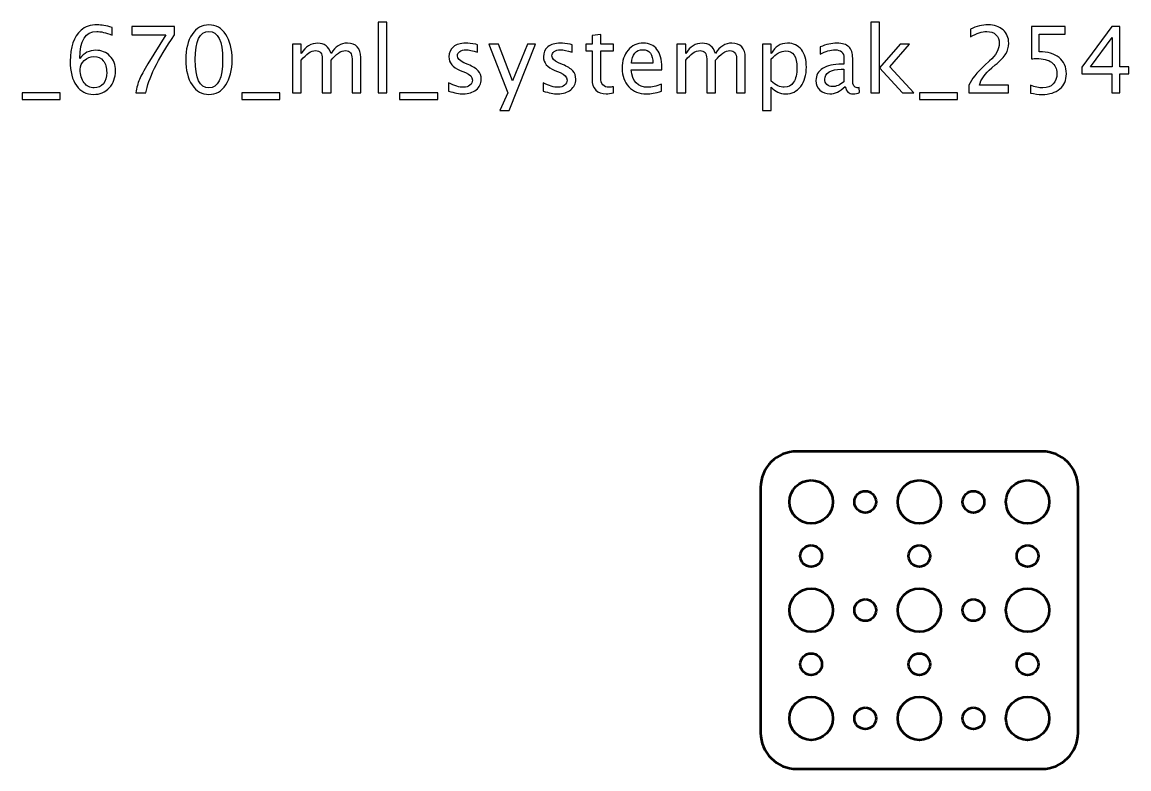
# Model space of a CAD drawing. Header units: centimetres. Extents: x -28.3 to 27.7, y -26.9 to 29.1.
# Drawn here: x 8.56 to 23.9, y 18.8 to 29.15 of the extents above; entities that cross this region are included whole.
import ezdxf

# ---------------------------------------------------------------- set-up
doc = ezdxf.new("R2010")
doc.units = ezdxf.units.CM
doc.header["$MEASUREMENT"] = 0
doc.layers.add('Layer 1', color=7, linetype='Continuous')

msp = doc.modelspace()

# ---------------------------------------------------------------- linework, layer by layer
at = {"layer": 'Layer 1', "lineweight": 53}
for centre, major_axis in [((19.50001, 22.49999), (0, 0.30001)), ((21.00001, 22.49999), (0, 0.30001)), ((22.50001, 22.49999), (0, 0.30001)), ((20.25, 22.5), (0, 0.15)), ((21.75, 22.5), (0, 0.15)), ((19.5, 21.75), (0, 0.15)), ((21, 21.75), (0, 0.15)), ((22.5, 21.75), (0, 0.15)), ((19.50001, 20.99999), (0, 0.30001)), ((21.00001, 20.99999), (0, 0.30001)), ((22.50001, 20.99999), (0, 0.30001)), ((20.25, 21), (0, 0.15)), ((21.75, 21), (0, 0.15)), ((19.5, 20.25), (0, 0.15)), ((21, 20.25), (0, 0.15)), ((22.5, 20.25), (0, 0.15)), ((19.50001, 19.49999), (0, 0.30001)), ((21.00001, 19.49999), (0, 0.30001)), ((22.50001, 19.49999), (0, 0.30001)), ((20.25, 19.5), (0, 0.15)), ((21.75, 19.5), (0, 0.15))]:
    msp.add_ellipse(centre, major_axis=major_axis, ratio=1, dxfattribs=at)
at = {"layer": 'Layer 1'}
for points, knots in [([(13.49702, 28.17044), (13.49702, 28.17044), (13.49702, 29.14961), (13.49702, 29.14961), (13.49702, 29.14961), (13.49702, 29.14961), (13.61894, 29.14961), (13.61894, 29.14961), (13.61894, 29.14961), (13.61894, 29.14961), (13.61894, 28.17044), (13.61894, 28.17044), (13.61894, 28.17044), (13.61894, 28.17044), (13.49702, 28.17044), (13.49702, 28.17044)], [0, 0, 0, 0, 0.2, 0.2, 0.2, 0.2, 0.4, 0.4, 0.4, 0.4, 0.6, 0.6, 0.6, 0.6, 1, 1, 1, 1]), ([(20.32645, 28.17044), (20.32645, 28.17044), (20.32645, 29.14961), (20.32645, 29.14961), (20.32645, 29.14961), (20.32645, 29.14961), (20.44837, 29.14961), (20.44837, 29.14961), (20.44837, 29.14961), (20.44837, 29.14961), (20.44837, 28.51694), (20.44837, 28.51694), (20.44837, 28.51694), (20.44837, 28.51694), (20.73412, 28.84354), (20.73412, 28.84354), (20.73412, 28.84354), (20.73412, 28.84354), (20.86578, 28.84354), (20.86578, 28.84354), (20.86578, 28.84354), (20.86578, 28.84354), (20.59273, 28.52943), (20.59273, 28.52943), (20.59273, 28.52943), (20.59273, 28.52943), (20.92293, 28.17044), (20.92293, 28.17044), (20.92293, 28.17044), (20.92293, 28.17044), (20.76587, 28.17044), (20.76587, 28.17044), (20.76587, 28.17044), (20.76587, 28.17044), (20.44837, 28.51567), (20.44837, 28.51567), (20.44837, 28.51567), (20.44837, 28.51567), (20.44837, 28.17044), (20.44837, 28.17044), (20.44837, 28.17044), (20.44837, 28.17044), (20.32645, 28.17044), (20.32645, 28.17044)], [0, 0, 0, 0, 0.08333333, 0.08333333, 0.08333333, 0.08333333, 0.16666667, 0.16666667, 0.16666667, 0.16666667, 0.25, 0.25, 0.25, 0.25, 0.33333333, 0.33333333, 0.33333333, 0.33333333, 0.41666667, 0.41666667, 0.41666667, 0.41666667, 0.5, 0.5, 0.5, 0.5, 0.58333333, 0.58333333, 0.58333333, 0.58333333, 0.66666667, 0.66666667, 0.66666667, 0.66666667, 0.75, 0.75, 0.75, 0.75, 0.83333333, 0.83333333, 0.83333333, 0.83333333, 1, 1, 1, 1]), ([(9.3636, 28.64627), (9.42202, 28.72183), (9.49547, 28.75972), (9.58395, 28.75972), (9.58395, 28.75972), (9.66417, 28.75972), (9.72978, 28.73326), (9.78101, 28.68013), (9.78101, 28.68013), (9.83202, 28.62701), (9.85763, 28.55885), (9.85763, 28.47566), (9.85763, 28.47566), (9.85763, 28.3802), (9.82906, 28.30167), (9.77169, 28.24008), (9.77169, 28.24008), (9.71433, 28.17848), (9.64152, 28.14758), (9.55283, 28.14758), (9.55283, 28.14758), (9.45208, 28.14758), (9.37291, 28.18843), (9.31598, 28.26992), (9.31598, 28.26992), (9.25883, 28.35163), (9.23025, 28.46466), (9.23025, 28.6088), (9.23025, 28.6088), (9.23025, 28.80311), (9.2802, 28.94556), (9.3799, 29.03658), (9.3799, 29.03658), (9.43409, 29.08653), (9.50902, 29.11151), (9.60448, 29.11151), (9.60448, 29.11151), (9.65993, 29.11151), (9.72873, 29.10008), (9.81064, 29.07722), (9.81064, 29.07722), (9.81064, 29.07722), (9.81064, 28.97054), (9.81064, 28.97054), (9.81064, 28.97054), (9.72407, 29.00356), (9.65295, 29.02007), (9.59707, 29.02007), (9.59707, 29.02007), (9.44149, 29.02007), (9.3636, 28.8954), (9.3636, 28.64627)], [0, 0, 0, 0, 0.07142857, 0.07142857, 0.07142857, 0.07142857, 0.14285714, 0.14285714, 0.14285714, 0.14285714, 0.21428571, 0.21428571, 0.21428571, 0.21428571, 0.28571429, 0.28571429, 0.28571429, 0.28571429, 0.35714286, 0.35714286, 0.35714286, 0.35714286, 0.42857143, 0.42857143, 0.42857143, 0.42857143, 0.5, 0.5, 0.5, 0.5, 0.57142857, 0.57142857, 0.57142857, 0.57142857, 0.64285714, 0.64285714, 0.64285714, 0.64285714, 0.71428571, 0.71428571, 0.71428571, 0.71428571, 0.78571429, 0.78571429, 0.78571429, 0.78571429, 0.85714286, 0.85714286, 0.85714286, 0.85714286, 1, 1, 1, 1]), ([(10.13872, 28.17044), (10.15057, 28.24198), (10.16772, 28.304), (10.18973, 28.35607), (10.18973, 28.35607), (10.21175, 28.40814), (10.2509, 28.4799), (10.30678, 28.57091), (10.30678, 28.57091), (10.30678, 28.57091), (10.55655, 28.97435), (10.55655, 28.97435), (10.55655, 28.97435), (10.55655, 28.97435), (10.08538, 28.97435), (10.08538, 28.97435), (10.08538, 28.97435), (10.08538, 28.97435), (10.08538, 29.08865), (10.08538, 29.08865), (10.08538, 29.08865), (10.08538, 29.08865), (10.67466, 29.08865), (10.67466, 29.08865), (10.67466, 29.08865), (10.67466, 29.08865), (10.67466, 28.97435), (10.67466, 28.97435), (10.67466, 28.97435), (10.4395, 28.62722), (10.30784, 28.35925), (10.27969, 28.17044), (10.27969, 28.17044), (10.27969, 28.17044), (10.13872, 28.17044), (10.13872, 28.17044)], [0, 0, 0, 0, 0.1, 0.1, 0.1, 0.1, 0.2, 0.2, 0.2, 0.2, 0.3, 0.3, 0.3, 0.3, 0.4, 0.4, 0.4, 0.4, 0.5, 0.5, 0.5, 0.5, 0.6, 0.6, 0.6, 0.6, 0.7, 0.7, 0.7, 0.7, 0.8, 0.8, 0.8, 0.8, 1, 1, 1, 1]), ([(11.1526, 28.14758), (11.05629, 28.14758), (10.97861, 28.19182), (10.91977, 28.28008), (10.91977, 28.28008), (10.86071, 28.36835), (10.83129, 28.48477), (10.83129, 28.62955), (10.83129, 28.62955), (10.83129, 28.77433), (10.86071, 28.89074), (10.91977, 28.97901), (10.91977, 28.97901), (10.97861, 29.06727), (11.05629, 29.11151), (11.1526, 29.11151), (11.1526, 29.11151), (11.24933, 29.11151), (11.32701, 29.06748), (11.38586, 28.97943), (11.38586, 28.97943), (11.44449, 28.89138), (11.47391, 28.77475), (11.47391, 28.62955), (11.47391, 28.62955), (11.47391, 28.48477), (11.44449, 28.36835), (11.38586, 28.28008), (11.38586, 28.28008), (11.32701, 28.19182), (11.24933, 28.14758), (11.1526, 28.14758)], [0, 0, 0, 0, 0.11111111, 0.11111111, 0.11111111, 0.11111111, 0.22222222, 0.22222222, 0.22222222, 0.22222222, 0.33333333, 0.33333333, 0.33333333, 0.33333333, 0.44444444, 0.44444444, 0.44444444, 0.44444444, 0.55555556, 0.55555556, 0.55555556, 0.55555556, 0.66666667, 0.66666667, 0.66666667, 0.66666667, 0.77777778, 0.77777778, 0.77777778, 0.77777778, 1, 1, 1, 1]), ([(11.15239, 28.23902), (11.2796, 28.23902), (11.3431, 28.3692), (11.3431, 28.62955), (11.3431, 28.62955), (11.3431, 28.8899), (11.2796, 29.02007), (11.15239, 29.02007), (11.15239, 29.02007), (11.0256, 29.02007), (10.9621, 28.8899), (10.9621, 28.62955), (10.9621, 28.62955), (10.9621, 28.3692), (11.0256, 28.23902), (11.15239, 28.23902)], [0, 0, 0, 0, 0.2, 0.2, 0.2, 0.2, 0.4, 0.4, 0.4, 0.4, 0.6, 0.6, 0.6, 0.6, 1, 1, 1, 1]), ([(21.68726, 28.17044), (21.68726, 28.17044), (21.68726, 28.27712), (21.68726, 28.27712), (21.68726, 28.27712), (21.72282, 28.36031), (21.79458, 28.45111), (21.90274, 28.54911), (21.90274, 28.54911), (21.90274, 28.54911), (21.97259, 28.61177), (21.97259, 28.61177), (21.97259, 28.61177), (22.06255, 28.69347), (22.10763, 28.77433), (22.10763, 28.85476), (22.10763, 28.85476), (22.10763, 28.90619), (22.09218, 28.94641), (22.06149, 28.97583), (22.06149, 28.97583), (22.0308, 29.00525), (21.98825, 29.02007), (21.93428, 29.02007), (21.93428, 29.02007), (21.8712, 29.02007), (21.79648, 28.99594), (21.71012, 28.94768), (21.71012, 28.94768), (21.71012, 28.94768), (21.71012, 29.05436), (21.71012, 29.05436), (21.71012, 29.05436), (21.79161, 29.09246), (21.87268, 29.11151), (21.95354, 29.11151), (21.95354, 29.11151), (22.03947, 29.11151), (22.10848, 29.08844), (22.16055, 29.04208), (22.16055, 29.04208), (22.21241, 28.99573), (22.23844, 28.93435), (22.23844, 28.85772), (22.23844, 28.85772), (22.23844, 28.80269), (22.22532, 28.75379), (22.19907, 28.71125), (22.19907, 28.71125), (22.17261, 28.66849), (22.12372, 28.61685), (22.05196, 28.55589), (22.05196, 28.55589), (22.05196, 28.55589), (22.00476, 28.51567), (22.00476, 28.51567), (22.00476, 28.51567), (21.90655, 28.43248), (21.84982, 28.3529), (21.83458, 28.27712), (21.83458, 28.27712), (21.83458, 28.27712), (22.23463, 28.27712), (22.23463, 28.27712), (22.23463, 28.27712), (22.23463, 28.27712), (22.23463, 28.17044), (22.23463, 28.17044), (22.23463, 28.17044), (22.23463, 28.17044), (21.68726, 28.17044), (21.68726, 28.17044)], [0, 0, 0, 0, 0.05263158, 0.05263158, 0.05263158, 0.05263158, 0.10526316, 0.10526316, 0.10526316, 0.10526316, 0.15789474, 0.15789474, 0.15789474, 0.15789474, 0.21052632, 0.21052632, 0.21052632, 0.21052632, 0.26315789, 0.26315789, 0.26315789, 0.26315789, 0.31578947, 0.31578947, 0.31578947, 0.31578947, 0.36842105, 0.36842105, 0.36842105, 0.36842105, 0.42105263, 0.42105263, 0.42105263, 0.42105263, 0.47368421, 0.47368421, 0.47368421, 0.47368421, 0.52631579, 0.52631579, 0.52631579, 0.52631579, 0.57894737, 0.57894737, 0.57894737, 0.57894737, 0.63157895, 0.63157895, 0.63157895, 0.63157895, 0.68421053, 0.68421053, 0.68421053, 0.68421053, 0.73684211, 0.73684211, 0.73684211, 0.73684211, 0.78947368, 0.78947368, 0.78947368, 0.78947368, 0.84210526, 0.84210526, 0.84210526, 0.84210526, 0.89473684, 0.89473684, 0.89473684, 0.89473684, 1, 1, 1, 1]), ([(22.53985, 28.16663), (22.53985, 28.16663), (22.53985, 28.27585), (22.53985, 28.27585), (22.53985, 28.27585), (22.6006, 28.2513), (22.65817, 28.23902), (22.71321, 28.23902), (22.71321, 28.23902), (22.77332, 28.23902), (22.82073, 28.2568), (22.85523, 28.29236), (22.85523, 28.29236), (22.88974, 28.32792), (22.90688, 28.37682), (22.90688, 28.43905), (22.90688, 28.43905), (22.90688, 28.50593), (22.88254, 28.55716), (22.83386, 28.5925), (22.83386, 28.5925), (22.78517, 28.62785), (22.71469, 28.64542), (22.62261, 28.64542), (22.62261, 28.64542), (22.60123, 28.64542), (22.57859, 28.64394), (22.55509, 28.64098), (22.55509, 28.64098), (22.55509, 28.64098), (22.55509, 29.08865), (22.55509, 29.08865), (22.55509, 29.08865), (22.55509, 29.08865), (23.01991, 29.08865), (23.01991, 29.08865), (23.01991, 29.08865), (23.01991, 29.08865), (23.01991, 28.98197), (23.01991, 28.98197), (23.01991, 28.98197), (23.01991, 28.98197), (22.66177, 28.98197), (22.66177, 28.98197), (22.66177, 28.98197), (22.66177, 28.98197), (22.66177, 28.7394), (22.66177, 28.7394), (22.66177, 28.7394), (22.77988, 28.7394), (22.87196, 28.71231), (22.93821, 28.65812), (22.93821, 28.65812), (23.00446, 28.60415), (23.03769, 28.52922), (23.03769, 28.43333), (23.03769, 28.43333), (23.03769, 28.34401), (23.00763, 28.27416), (22.94752, 28.22357), (22.94752, 28.22357), (22.88741, 28.17298), (22.80443, 28.14758), (22.6986, 28.14758), (22.6986, 28.14758), (22.6514, 28.14758), (22.59848, 28.15393), (22.53985, 28.16663)], [0, 0, 0, 0, 0.05555556, 0.05555556, 0.05555556, 0.05555556, 0.11111111, 0.11111111, 0.11111111, 0.11111111, 0.16666667, 0.16666667, 0.16666667, 0.16666667, 0.22222222, 0.22222222, 0.22222222, 0.22222222, 0.27777778, 0.27777778, 0.27777778, 0.27777778, 0.33333333, 0.33333333, 0.33333333, 0.33333333, 0.38888889, 0.38888889, 0.38888889, 0.38888889, 0.44444444, 0.44444444, 0.44444444, 0.44444444, 0.5, 0.5, 0.5, 0.5, 0.55555556, 0.55555556, 0.55555556, 0.55555556, 0.61111111, 0.61111111, 0.61111111, 0.61111111, 0.66666667, 0.66666667, 0.66666667, 0.66666667, 0.72222222, 0.72222222, 0.72222222, 0.72222222, 0.77777778, 0.77777778, 0.77777778, 0.77777778, 0.83333333, 0.83333333, 0.83333333, 0.83333333, 0.88888889, 0.88888889, 0.88888889, 0.88888889, 1, 1, 1, 1]), ([(23.66676, 28.17044), (23.66676, 28.17044), (23.66676, 28.43079), (23.66676, 28.43079), (23.66676, 28.43079), (23.66676, 28.43079), (23.25274, 28.43079), (23.25274, 28.43079), (23.25274, 28.43079), (23.25274, 28.43079), (23.25274, 28.5235), (23.25274, 28.5235), (23.25274, 28.5235), (23.25274, 28.5235), (23.66676, 29.08865), (23.66676, 29.08865), (23.66676, 29.08865), (23.66676, 29.08865), (23.78106, 29.08865), (23.78106, 29.08865), (23.78106, 29.08865), (23.78106, 29.08865), (23.78106, 28.53112), (23.78106, 28.53112), (23.78106, 28.53112), (23.78106, 28.53112), (23.90425, 28.53112), (23.90425, 28.53112), (23.90425, 28.53112), (23.90425, 28.53112), (23.90425, 28.43079), (23.90425, 28.43079), (23.90425, 28.43079), (23.90425, 28.43079), (23.78106, 28.43079), (23.78106, 28.43079), (23.78106, 28.43079), (23.78106, 28.43079), (23.78106, 28.17044), (23.78106, 28.17044), (23.78106, 28.17044), (23.78106, 28.17044), (23.66676, 28.17044), (23.66676, 28.17044)], [0, 0, 0, 0, 0.08333333, 0.08333333, 0.08333333, 0.08333333, 0.16666667, 0.16666667, 0.16666667, 0.16666667, 0.25, 0.25, 0.25, 0.25, 0.33333333, 0.33333333, 0.33333333, 0.33333333, 0.41666667, 0.41666667, 0.41666667, 0.41666667, 0.5, 0.5, 0.5, 0.5, 0.58333333, 0.58333333, 0.58333333, 0.58333333, 0.66666667, 0.66666667, 0.66666667, 0.66666667, 0.75, 0.75, 0.75, 0.75, 0.83333333, 0.83333333, 0.83333333, 0.83333333, 1, 1, 1, 1]), ([(12.31126, 28.17044), (12.31126, 28.17044), (12.31126, 28.84354), (12.31126, 28.84354), (12.31126, 28.84354), (12.31126, 28.84354), (12.43318, 28.84354), (12.43318, 28.84354), (12.43318, 28.84354), (12.43318, 28.84354), (12.43318, 28.71633), (12.43318, 28.71633), (12.43318, 28.71633), (12.49266, 28.81052), (12.56886, 28.85751), (12.6622, 28.85751), (12.6622, 28.85751), (12.75216, 28.85751), (12.81333, 28.81052), (12.84593, 28.71633), (12.84593, 28.71633), (12.90372, 28.81137), (12.97907, 28.85878), (13.07157, 28.85878), (13.07157, 28.85878), (13.13062, 28.85878), (13.17655, 28.84142), (13.20936, 28.8065), (13.20936, 28.8065), (13.24217, 28.77157), (13.25868, 28.72268), (13.25868, 28.65981), (13.25868, 28.65981), (13.25868, 28.65981), (13.25868, 28.17044), (13.25868, 28.17044), (13.25868, 28.17044), (13.25868, 28.17044), (13.13676, 28.17044), (13.13676, 28.17044), (13.13676, 28.17044), (13.13676, 28.17044), (13.13676, 28.63971), (13.13676, 28.63971), (13.13676, 28.63971), (13.13676, 28.71633), (13.10628, 28.75464), (13.04532, 28.75464), (13.04532, 28.75464), (12.98203, 28.75464), (12.91557, 28.70998), (12.84593, 28.62044), (12.84593, 28.62044), (12.84593, 28.62044), (12.84593, 28.17044), (12.84593, 28.17044), (12.84593, 28.17044), (12.84593, 28.17044), (12.72401, 28.17044), (12.72401, 28.17044), (12.72401, 28.17044), (12.72401, 28.17044), (12.72401, 28.64013), (12.72401, 28.64013), (12.72401, 28.64013), (12.72401, 28.71739), (12.69311, 28.75591), (12.63109, 28.75591), (12.63109, 28.75591), (12.56949, 28.75591), (12.50345, 28.71104), (12.43318, 28.62108), (12.43318, 28.62108), (12.43318, 28.62108), (12.43318, 28.17044), (12.43318, 28.17044), (12.43318, 28.17044), (12.43318, 28.17044), (12.31126, 28.17044), (12.31126, 28.17044)], [0, 0, 0, 0, 0.04761905, 0.04761905, 0.04761905, 0.04761905, 0.0952381, 0.0952381, 0.0952381, 0.0952381, 0.14285714, 0.14285714, 0.14285714, 0.14285714, 0.19047619, 0.19047619, 0.19047619, 0.19047619, 0.23809524, 0.23809524, 0.23809524, 0.23809524, 0.28571429, 0.28571429, 0.28571429, 0.28571429, 0.33333333, 0.33333333, 0.33333333, 0.33333333, 0.38095238, 0.38095238, 0.38095238, 0.38095238, 0.42857143, 0.42857143, 0.42857143, 0.42857143, 0.47619048, 0.47619048, 0.47619048, 0.47619048, 0.52380952, 0.52380952, 0.52380952, 0.52380952, 0.57142857, 0.57142857, 0.57142857, 0.57142857, 0.61904762, 0.61904762, 0.61904762, 0.61904762, 0.66666667, 0.66666667, 0.66666667, 0.66666667, 0.71428571, 0.71428571, 0.71428571, 0.71428571, 0.76190476, 0.76190476, 0.76190476, 0.76190476, 0.80952381, 0.80952381, 0.80952381, 0.80952381, 0.85714286, 0.85714286, 0.85714286, 0.85714286, 0.9047619, 0.9047619, 0.9047619, 0.9047619, 1, 1, 1, 1]), ([(14.47492, 28.19457), (14.47492, 28.19457), (14.47492, 28.30633), (14.47492, 28.30633), (14.47492, 28.30633), (14.55472, 28.26654), (14.62393, 28.24664), (14.68299, 28.24664), (14.68299, 28.24664), (14.71813, 28.24664), (14.74734, 28.25617), (14.77041, 28.27522), (14.77041, 28.27522), (14.79348, 28.29405), (14.80512, 28.31776), (14.80512, 28.34634), (14.80512, 28.34634), (14.80512, 28.38803), (14.77274, 28.42254), (14.70797, 28.44984), (14.70797, 28.44984), (14.70797, 28.44984), (14.63663, 28.48011), (14.63663, 28.48011), (14.63663, 28.48011), (14.53144, 28.52371), (14.47873, 28.58679), (14.47873, 28.6687), (14.47873, 28.6687), (14.47873, 28.72734), (14.49947, 28.77348), (14.54096, 28.80713), (14.54096, 28.80713), (14.58245, 28.84079), (14.63939, 28.85751), (14.71156, 28.85751), (14.71156, 28.85751), (14.74903, 28.85751), (14.7956, 28.85243), (14.85084, 28.84206), (14.85084, 28.84206), (14.85084, 28.84206), (14.87624, 28.83719), (14.87624, 28.83719), (14.87624, 28.83719), (14.87624, 28.83719), (14.87624, 28.73559), (14.87624, 28.73559), (14.87624, 28.73559), (14.8083, 28.75591), (14.75411, 28.76607), (14.71368, 28.76607), (14.71368, 28.76607), (14.67812, 28.76607), (14.64997, 28.75824), (14.62859, 28.74279), (14.62859, 28.74279), (14.60742, 28.72734), (14.59684, 28.70659), (14.59684, 28.68056), (14.59684, 28.68056), (14.59684, 28.64394), (14.62647, 28.61282), (14.68595, 28.58764), (14.68595, 28.58764), (14.68595, 28.58764), (14.74458, 28.56287), (14.74458, 28.56287), (14.74458, 28.56287), (14.81105, 28.53493), (14.85804, 28.5053), (14.88555, 28.47418), (14.88555, 28.47418), (14.91328, 28.44307), (14.92704, 28.40412), (14.92704, 28.35755), (14.92704, 28.35755), (14.92704, 28.2985), (14.90376, 28.25003), (14.85698, 28.21214), (14.85698, 28.21214), (14.81041, 28.17425), (14.75072, 28.1552), (14.67812, 28.1552), (14.67812, 28.1552), (14.62224, 28.1552), (14.55472, 28.16832), (14.47492, 28.19457)], [0, 0, 0, 0, 0.04347826, 0.04347826, 0.04347826, 0.04347826, 0.08695652, 0.08695652, 0.08695652, 0.08695652, 0.13043478, 0.13043478, 0.13043478, 0.13043478, 0.17391304, 0.17391304, 0.17391304, 0.17391304, 0.2173913, 0.2173913, 0.2173913, 0.2173913, 0.26086957, 0.26086957, 0.26086957, 0.26086957, 0.30434783, 0.30434783, 0.30434783, 0.30434783, 0.34782609, 0.34782609, 0.34782609, 0.34782609, 0.39130435, 0.39130435, 0.39130435, 0.39130435, 0.43478261, 0.43478261, 0.43478261, 0.43478261, 0.47826087, 0.47826087, 0.47826087, 0.47826087, 0.52173913, 0.52173913, 0.52173913, 0.52173913, 0.56521739, 0.56521739, 0.56521739, 0.56521739, 0.60869565, 0.60869565, 0.60869565, 0.60869565, 0.65217391, 0.65217391, 0.65217391, 0.65217391, 0.69565217, 0.69565217, 0.69565217, 0.69565217, 0.73913043, 0.73913043, 0.73913043, 0.73913043, 0.7826087, 0.7826087, 0.7826087, 0.7826087, 0.82608696, 0.82608696, 0.82608696, 0.82608696, 0.86956522, 0.86956522, 0.86956522, 0.86956522, 0.91304348, 0.91304348, 0.91304348, 0.91304348, 1, 1, 1, 1]), ([(15.18633, 27.92533), (15.18633, 27.92533), (15.29555, 28.16959), (15.29555, 28.16959), (15.29555, 28.16959), (15.29555, 28.16959), (15.03478, 28.84354), (15.03478, 28.84354), (15.03478, 28.84354), (15.03478, 28.84354), (15.16559, 28.84354), (15.16559, 28.84354), (15.16559, 28.84354), (15.16559, 28.84354), (15.35948, 28.33385), (15.35948, 28.33385), (15.35948, 28.33385), (15.35948, 28.33385), (15.56628, 28.84354), (15.56628, 28.84354), (15.56628, 28.84354), (15.56628, 28.84354), (15.68121, 28.84354), (15.68121, 28.84354), (15.68121, 28.84354), (15.68121, 28.84354), (15.31333, 27.92533), (15.31333, 27.92533), (15.31333, 27.92533), (15.31333, 27.92533), (15.18633, 27.92533), (15.18633, 27.92533)], [0, 0, 0, 0, 0.11111111, 0.11111111, 0.11111111, 0.11111111, 0.22222222, 0.22222222, 0.22222222, 0.22222222, 0.33333333, 0.33333333, 0.33333333, 0.33333333, 0.44444444, 0.44444444, 0.44444444, 0.44444444, 0.55555556, 0.55555556, 0.55555556, 0.55555556, 0.66666667, 0.66666667, 0.66666667, 0.66666667, 0.77777778, 0.77777778, 0.77777778, 0.77777778, 1, 1, 1, 1]), ([(15.78599, 28.19457), (15.78599, 28.19457), (15.78599, 28.30633), (15.78599, 28.30633), (15.78599, 28.30633), (15.86579, 28.26654), (15.935, 28.24664), (15.99406, 28.24664), (15.99406, 28.24664), (16.0292, 28.24664), (16.05841, 28.25617), (16.08148, 28.27522), (16.08148, 28.27522), (16.10455, 28.29405), (16.11619, 28.31776), (16.11619, 28.34634), (16.11619, 28.34634), (16.11619, 28.38803), (16.08381, 28.42254), (16.01904, 28.44984), (16.01904, 28.44984), (16.01904, 28.44984), (15.9477, 28.48011), (15.9477, 28.48011), (15.9477, 28.48011), (15.84251, 28.52371), (15.7898, 28.58679), (15.7898, 28.6687), (15.7898, 28.6687), (15.7898, 28.72734), (15.81054, 28.77348), (15.85203, 28.80713), (15.85203, 28.80713), (15.89352, 28.84079), (15.95046, 28.85751), (16.02263, 28.85751), (16.02263, 28.85751), (16.0601, 28.85751), (16.10667, 28.85243), (16.16191, 28.84206), (16.16191, 28.84206), (16.16191, 28.84206), (16.18731, 28.83719), (16.18731, 28.83719), (16.18731, 28.83719), (16.18731, 28.83719), (16.18731, 28.73559), (16.18731, 28.73559), (16.18731, 28.73559), (16.11937, 28.75591), (16.06518, 28.76607), (16.02475, 28.76607), (16.02475, 28.76607), (15.98919, 28.76607), (15.96104, 28.75824), (15.93966, 28.74279), (15.93966, 28.74279), (15.91849, 28.72734), (15.90791, 28.70659), (15.90791, 28.68056), (15.90791, 28.68056), (15.90791, 28.64394), (15.93754, 28.61282), (15.99702, 28.58764), (15.99702, 28.58764), (15.99702, 28.58764), (16.05565, 28.56287), (16.05565, 28.56287), (16.05565, 28.56287), (16.12212, 28.53493), (16.16911, 28.5053), (16.19662, 28.47418), (16.19662, 28.47418), (16.22435, 28.44307), (16.23811, 28.40412), (16.23811, 28.35755), (16.23811, 28.35755), (16.23811, 28.2985), (16.21483, 28.25003), (16.16805, 28.21214), (16.16805, 28.21214), (16.12148, 28.17425), (16.06179, 28.1552), (15.98919, 28.1552), (15.98919, 28.1552), (15.93331, 28.1552), (15.86579, 28.16832), (15.78599, 28.19457)], [0, 0, 0, 0, 0.04347826, 0.04347826, 0.04347826, 0.04347826, 0.08695652, 0.08695652, 0.08695652, 0.08695652, 0.13043478, 0.13043478, 0.13043478, 0.13043478, 0.17391304, 0.17391304, 0.17391304, 0.17391304, 0.2173913, 0.2173913, 0.2173913, 0.2173913, 0.26086957, 0.26086957, 0.26086957, 0.26086957, 0.30434783, 0.30434783, 0.30434783, 0.30434783, 0.34782609, 0.34782609, 0.34782609, 0.34782609, 0.39130435, 0.39130435, 0.39130435, 0.39130435, 0.43478261, 0.43478261, 0.43478261, 0.43478261, 0.47826087, 0.47826087, 0.47826087, 0.47826087, 0.52173913, 0.52173913, 0.52173913, 0.52173913, 0.56521739, 0.56521739, 0.56521739, 0.56521739, 0.60869565, 0.60869565, 0.60869565, 0.60869565, 0.65217391, 0.65217391, 0.65217391, 0.65217391, 0.69565217, 0.69565217, 0.69565217, 0.69565217, 0.73913043, 0.73913043, 0.73913043, 0.73913043, 0.7826087, 0.7826087, 0.7826087, 0.7826087, 0.82608696, 0.82608696, 0.82608696, 0.82608696, 0.86956522, 0.86956522, 0.86956522, 0.86956522, 0.91304348, 0.91304348, 0.91304348, 0.91304348, 1, 1, 1, 1]), ([(16.7586, 28.17065), (16.72092, 28.16028), (16.68812, 28.1552), (16.66039, 28.1552), (16.66039, 28.1552), (16.59816, 28.1552), (16.54969, 28.17298), (16.51497, 28.20854), (16.51497, 28.20854), (16.48005, 28.2441), (16.46269, 28.29342), (16.46269, 28.35671), (16.46269, 28.35671), (16.46269, 28.35671), (16.46269, 28.7521), (16.46269, 28.7521), (16.46269, 28.7521), (16.46269, 28.7521), (16.37845, 28.7521), (16.37845, 28.7521), (16.37845, 28.7521), (16.37845, 28.7521), (16.37845, 28.84354), (16.37845, 28.84354), (16.37845, 28.84354), (16.37845, 28.84354), (16.46269, 28.84354), (16.46269, 28.84354), (16.46269, 28.84354), (16.46269, 28.84354), (16.46269, 28.96525), (16.46269, 28.96525), (16.46269, 28.96525), (16.46269, 28.96525), (16.58461, 28.97689), (16.58461, 28.97689), (16.58461, 28.97689), (16.58461, 28.97689), (16.58461, 28.84354), (16.58461, 28.84354), (16.58461, 28.84354), (16.58461, 28.84354), (16.76114, 28.84354), (16.76114, 28.84354), (16.76114, 28.84354), (16.76114, 28.84354), (16.76114, 28.7521), (16.76114, 28.7521), (16.76114, 28.7521), (16.76114, 28.7521), (16.58461, 28.7521), (16.58461, 28.7521), (16.58461, 28.7521), (16.58461, 28.7521), (16.58461, 28.37872), (16.58461, 28.37872), (16.58461, 28.37872), (16.58461, 28.29067), (16.62292, 28.24664), (16.69933, 28.24664), (16.69933, 28.24664), (16.71563, 28.24664), (16.73532, 28.24939), (16.7586, 28.25468), (16.7586, 28.25468), (16.7586, 28.25468), (16.7586, 28.17065), (16.7586, 28.17065)], [0, 0, 0, 0, 0.05555556, 0.05555556, 0.05555556, 0.05555556, 0.11111111, 0.11111111, 0.11111111, 0.11111111, 0.16666667, 0.16666667, 0.16666667, 0.16666667, 0.22222222, 0.22222222, 0.22222222, 0.22222222, 0.27777778, 0.27777778, 0.27777778, 0.27777778, 0.33333333, 0.33333333, 0.33333333, 0.33333333, 0.38888889, 0.38888889, 0.38888889, 0.38888889, 0.44444444, 0.44444444, 0.44444444, 0.44444444, 0.5, 0.5, 0.5, 0.5, 0.55555556, 0.55555556, 0.55555556, 0.55555556, 0.61111111, 0.61111111, 0.61111111, 0.61111111, 0.66666667, 0.66666667, 0.66666667, 0.66666667, 0.72222222, 0.72222222, 0.72222222, 0.72222222, 0.77777778, 0.77777778, 0.77777778, 0.77777778, 0.83333333, 0.83333333, 0.83333333, 0.83333333, 0.88888889, 0.88888889, 0.88888889, 0.88888889, 1, 1, 1, 1]), ([(17.42662, 28.19203), (17.34471, 28.16748), (17.27464, 28.1552), (17.21622, 28.1552), (17.21622, 28.1552), (17.11653, 28.1552), (17.03546, 28.18822), (16.97302, 28.25405), (16.97302, 28.25405), (16.91058, 28.31988), (16.87925, 28.40518), (16.87925, 28.51017), (16.87925, 28.51017), (16.87925, 28.61198), (16.90677, 28.69559), (16.96201, 28.76099), (16.96201, 28.76099), (17.01726, 28.82618), (17.08795, 28.85878), (17.1741, 28.85878), (17.1741, 28.85878), (17.25559, 28.85878), (17.31867, 28.82978), (17.36312, 28.77179), (17.36312, 28.77179), (17.40757, 28.71379), (17.4298, 28.63166), (17.4298, 28.52519), (17.4298, 28.52519), (17.4298, 28.52519), (17.42916, 28.48794), (17.42916, 28.48794), (17.42916, 28.48794), (17.42916, 28.48794), (17.00371, 28.48794), (17.00371, 28.48794), (17.00371, 28.48794), (17.02149, 28.32707), (17.10002, 28.24664), (17.23908, 28.24664), (17.23908, 28.24664), (17.2901, 28.24664), (17.35254, 28.26103), (17.42662, 28.28982), (17.42662, 28.28982), (17.42662, 28.28982), (17.42662, 28.19203), (17.42662, 28.19203)], [0, 0, 0, 0, 0.07692308, 0.07692308, 0.07692308, 0.07692308, 0.15384615, 0.15384615, 0.15384615, 0.15384615, 0.23076923, 0.23076923, 0.23076923, 0.23076923, 0.30769231, 0.30769231, 0.30769231, 0.30769231, 0.38461538, 0.38461538, 0.38461538, 0.38461538, 0.46153846, 0.46153846, 0.46153846, 0.46153846, 0.53846154, 0.53846154, 0.53846154, 0.53846154, 0.61538462, 0.61538462, 0.61538462, 0.61538462, 0.69230769, 0.69230769, 0.69230769, 0.69230769, 0.76923077, 0.76923077, 0.76923077, 0.76923077, 0.84615385, 0.84615385, 0.84615385, 0.84615385, 1, 1, 1, 1]), ([(17.64019, 28.17044), (17.64019, 28.17044), (17.64019, 28.84354), (17.64019, 28.84354), (17.64019, 28.84354), (17.64019, 28.84354), (17.76211, 28.84354), (17.76211, 28.84354), (17.76211, 28.84354), (17.76211, 28.84354), (17.76211, 28.71633), (17.76211, 28.71633), (17.76211, 28.71633), (17.82159, 28.81052), (17.89779, 28.85751), (17.99113, 28.85751), (17.99113, 28.85751), (18.08109, 28.85751), (18.14226, 28.81052), (18.17486, 28.71633), (18.17486, 28.71633), (18.23265, 28.81137), (18.308, 28.85878), (18.4005, 28.85878), (18.4005, 28.85878), (18.45955, 28.85878), (18.50548, 28.84142), (18.53829, 28.8065), (18.53829, 28.8065), (18.5711, 28.77157), (18.58761, 28.72268), (18.58761, 28.65981), (18.58761, 28.65981), (18.58761, 28.65981), (18.58761, 28.17044), (18.58761, 28.17044), (18.58761, 28.17044), (18.58761, 28.17044), (18.46569, 28.17044), (18.46569, 28.17044), (18.46569, 28.17044), (18.46569, 28.17044), (18.46569, 28.63971), (18.46569, 28.63971), (18.46569, 28.63971), (18.46569, 28.71633), (18.43521, 28.75464), (18.37425, 28.75464), (18.37425, 28.75464), (18.31096, 28.75464), (18.2445, 28.70998), (18.17486, 28.62044), (18.17486, 28.62044), (18.17486, 28.62044), (18.17486, 28.17044), (18.17486, 28.17044), (18.17486, 28.17044), (18.17486, 28.17044), (18.05294, 28.17044), (18.05294, 28.17044), (18.05294, 28.17044), (18.05294, 28.17044), (18.05294, 28.64013), (18.05294, 28.64013), (18.05294, 28.64013), (18.05294, 28.71739), (18.02204, 28.75591), (17.96002, 28.75591), (17.96002, 28.75591), (17.89842, 28.75591), (17.83238, 28.71104), (17.76211, 28.62108), (17.76211, 28.62108), (17.76211, 28.62108), (17.76211, 28.17044), (17.76211, 28.17044), (17.76211, 28.17044), (17.76211, 28.17044), (17.64019, 28.17044), (17.64019, 28.17044)], [0, 0, 0, 0, 0.04761905, 0.04761905, 0.04761905, 0.04761905, 0.0952381, 0.0952381, 0.0952381, 0.0952381, 0.14285714, 0.14285714, 0.14285714, 0.14285714, 0.19047619, 0.19047619, 0.19047619, 0.19047619, 0.23809524, 0.23809524, 0.23809524, 0.23809524, 0.28571429, 0.28571429, 0.28571429, 0.28571429, 0.33333333, 0.33333333, 0.33333333, 0.33333333, 0.38095238, 0.38095238, 0.38095238, 0.38095238, 0.42857143, 0.42857143, 0.42857143, 0.42857143, 0.47619048, 0.47619048, 0.47619048, 0.47619048, 0.52380952, 0.52380952, 0.52380952, 0.52380952, 0.57142857, 0.57142857, 0.57142857, 0.57142857, 0.61904762, 0.61904762, 0.61904762, 0.61904762, 0.66666667, 0.66666667, 0.66666667, 0.66666667, 0.71428571, 0.71428571, 0.71428571, 0.71428571, 0.76190476, 0.76190476, 0.76190476, 0.76190476, 0.80952381, 0.80952381, 0.80952381, 0.80952381, 0.85714286, 0.85714286, 0.85714286, 0.85714286, 0.9047619, 0.9047619, 0.9047619, 0.9047619, 1, 1, 1, 1]), ([(18.82595, 27.92533), (18.82595, 27.92533), (18.82595, 28.84354), (18.82595, 28.84354), (18.82595, 28.84354), (18.82595, 28.84354), (18.94787, 28.84354), (18.94787, 28.84354), (18.94787, 28.84354), (18.94787, 28.84354), (18.94787, 28.71633), (18.94787, 28.71633), (18.94787, 28.71633), (18.99782, 28.81052), (19.07297, 28.85751), (19.17308, 28.85751), (19.17308, 28.85751), (19.25415, 28.85751), (19.31786, 28.82809), (19.36443, 28.76903), (19.36443, 28.76903), (19.411, 28.70998), (19.43428, 28.62933), (19.43428, 28.5271), (19.43428, 28.5271), (19.43428, 28.41576), (19.40782, 28.3258), (19.35512, 28.25765), (19.35512, 28.25765), (19.30241, 28.18928), (19.23299, 28.1552), (19.14705, 28.1552), (19.14705, 28.1552), (19.06725, 28.1552), (19.00079, 28.18568), (18.94787, 28.24685), (18.94787, 28.24685), (18.94787, 28.24685), (18.94787, 27.92533), (18.94787, 27.92533), (18.94787, 27.92533), (18.94787, 27.92533), (18.82595, 27.92533), (18.82595, 27.92533)], [0, 0, 0, 0, 0.08333333, 0.08333333, 0.08333333, 0.08333333, 0.16666667, 0.16666667, 0.16666667, 0.16666667, 0.25, 0.25, 0.25, 0.25, 0.33333333, 0.33333333, 0.33333333, 0.33333333, 0.41666667, 0.41666667, 0.41666667, 0.41666667, 0.5, 0.5, 0.5, 0.5, 0.58333333, 0.58333333, 0.58333333, 0.58333333, 0.66666667, 0.66666667, 0.66666667, 0.66666667, 0.75, 0.75, 0.75, 0.75, 0.83333333, 0.83333333, 0.83333333, 0.83333333, 1, 1, 1, 1]), ([(19.97212, 28.25617), (19.89889, 28.18886), (19.8284, 28.1552), (19.76067, 28.1552), (19.76067, 28.1552), (19.705, 28.1552), (19.65864, 28.17256), (19.62203, 28.20748), (19.62203, 28.20748), (19.5852, 28.24241), (19.56678, 28.28643), (19.56678, 28.33956), (19.56678, 28.33956), (19.56678, 28.41301), (19.59768, 28.46953), (19.65949, 28.5089), (19.65949, 28.5089), (19.7213, 28.54827), (19.80999, 28.56795), (19.92556, 28.56795), (19.92556, 28.56795), (19.92556, 28.56795), (19.95413, 28.56795), (19.95413, 28.56795), (19.95413, 28.56795), (19.95413, 28.56795), (19.95413, 28.64902), (19.95413, 28.64902), (19.95413, 28.64902), (19.95413, 28.72712), (19.91349, 28.76607), (19.832, 28.76607), (19.832, 28.76607), (19.76892, 28.76607), (19.69992, 28.74617), (19.6252, 28.70638), (19.6252, 28.70638), (19.6252, 28.70638), (19.6252, 28.80671), (19.6252, 28.80671), (19.6252, 28.80671), (19.70733, 28.84058), (19.7848, 28.85751), (19.8574, 28.85751), (19.8574, 28.85751), (19.93212, 28.85751), (19.98736, 28.84058), (20.02271, 28.8065), (20.02271, 28.8065), (20.05827, 28.77242), (20.07605, 28.71993), (20.07605, 28.64902), (20.07605, 28.64902), (20.07605, 28.64902), (20.07605, 28.34485), (20.07605, 28.34485), (20.07605, 28.34485), (20.07605, 28.27522), (20.09743, 28.24029), (20.1404, 28.24029), (20.1404, 28.24029), (20.14569, 28.24029), (20.15352, 28.24114), (20.16389, 28.24283), (20.16389, 28.24283), (20.16389, 28.24283), (20.17257, 28.1751), (20.17257, 28.1751), (20.17257, 28.1751), (20.14484, 28.16176), (20.11436, 28.1552), (20.08092, 28.1552), (20.08092, 28.1552), (20.02398, 28.1552), (19.98779, 28.18886), (19.97212, 28.25617)], [0, 0, 0, 0, 0.05, 0.05, 0.05, 0.05, 0.1, 0.1, 0.1, 0.1, 0.15, 0.15, 0.15, 0.15, 0.2, 0.2, 0.2, 0.2, 0.25, 0.25, 0.25, 0.25, 0.3, 0.3, 0.3, 0.3, 0.35, 0.35, 0.35, 0.35, 0.4, 0.4, 0.4, 0.4, 0.45, 0.45, 0.45, 0.45, 0.5, 0.5, 0.5, 0.5, 0.55, 0.55, 0.55, 0.55, 0.6, 0.6, 0.6, 0.6, 0.65, 0.65, 0.65, 0.65, 0.7, 0.7, 0.7, 0.7, 0.75, 0.75, 0.75, 0.75, 0.8, 0.8, 0.8, 0.8, 0.85, 0.85, 0.85, 0.85, 0.9, 0.9, 0.9, 0.9, 1, 1, 1, 1]), ([(23.37318, 28.53112), (23.37318, 28.53112), (23.67438, 28.53112), (23.67438, 28.53112), (23.67438, 28.53112), (23.67438, 28.53112), (23.67438, 28.93794), (23.67438, 28.93794), (23.67438, 28.93794), (23.67438, 28.93794), (23.37318, 28.53112), (23.37318, 28.53112)], [0, 0, 0, 0, 0.25, 0.25, 0.25, 0.25, 0.5, 0.5, 0.5, 0.5, 1, 1, 1, 1]), ([(17.01006, 28.57938), (17.01006, 28.57938), (17.30724, 28.57938), (17.30724, 28.57938), (17.30724, 28.57938), (17.30724, 28.70469), (17.26046, 28.76734), (17.16712, 28.76734), (17.16712, 28.76734), (17.07314, 28.76734), (17.02086, 28.70469), (17.01006, 28.57938)], [0, 0, 0, 0, 0.25, 0.25, 0.25, 0.25, 0.5, 0.5, 0.5, 0.5, 1, 1, 1, 1]), ([(18.94787, 28.33088), (19.01074, 28.27479), (19.07064, 28.24664), (19.12758, 28.24664), (19.12758, 28.24664), (19.18367, 28.24664), (19.22706, 28.27014), (19.25754, 28.31691), (19.25754, 28.31691), (19.28823, 28.36369), (19.30347, 28.42952), (19.30347, 28.51461), (19.30347, 28.51461), (19.30347, 28.67209), (19.2514, 28.75083), (19.14726, 28.75083), (19.14726, 28.75083), (19.0791, 28.75083), (19.01264, 28.714), (18.94787, 28.64013), (18.94787, 28.64013), (18.94787, 28.64013), (18.94787, 28.33088), (18.94787, 28.33088)], [0, 0, 0, 0, 0.14285714, 0.14285714, 0.14285714, 0.14285714, 0.28571429, 0.28571429, 0.28571429, 0.28571429, 0.42857143, 0.42857143, 0.42857143, 0.42857143, 0.57142857, 0.57142857, 0.57142857, 0.57142857, 0.71428571, 0.71428571, 0.71428571, 0.71428571, 1, 1, 1, 1]), ([(9.73571, 28.45153), (9.73571, 28.51948), (9.72005, 28.57324), (9.68851, 28.61282), (9.68851, 28.61282), (9.65697, 28.65241), (9.61379, 28.67209), (9.55897, 28.67209), (9.55897, 28.67209), (9.50669, 28.67209), (9.46203, 28.65473), (9.42477, 28.61981), (9.42477, 28.61981), (9.38731, 28.5851), (9.36868, 28.54319), (9.36868, 28.49429), (9.36868, 28.49429), (9.36868, 28.41724), (9.38646, 28.35544), (9.42181, 28.30887), (9.42181, 28.30887), (9.45737, 28.2623), (9.50436, 28.23902), (9.56278, 28.23902), (9.56278, 28.23902), (9.61591, 28.23902), (9.65803, 28.25807), (9.68914, 28.29617), (9.68914, 28.29617), (9.72026, 28.33427), (9.73571, 28.38613), (9.73571, 28.45153)], [0, 0, 0, 0, 0.11111111, 0.11111111, 0.11111111, 0.11111111, 0.22222222, 0.22222222, 0.22222222, 0.22222222, 0.33333333, 0.33333333, 0.33333333, 0.33333333, 0.44444444, 0.44444444, 0.44444444, 0.44444444, 0.55555556, 0.55555556, 0.55555556, 0.55555556, 0.66666667, 0.66666667, 0.66666667, 0.66666667, 0.77777778, 0.77777778, 0.77777778, 0.77777778, 1, 1, 1, 1]), ([(19.95413, 28.32263), (19.95413, 28.32263), (19.95413, 28.49556), (19.95413, 28.49556), (19.95413, 28.49556), (19.95413, 28.49556), (19.91497, 28.49683), (19.91497, 28.49683), (19.91497, 28.49683), (19.84724, 28.49683), (19.79263, 28.48434), (19.75093, 28.45937), (19.75093, 28.45937), (19.70944, 28.43418), (19.6887, 28.40095), (19.6887, 28.35946), (19.6887, 28.35946), (19.6887, 28.33046), (19.69907, 28.30591), (19.7196, 28.2858), (19.7196, 28.2858), (19.74035, 28.26569), (19.76554, 28.25553), (19.79538, 28.25553), (19.79538, 28.25553), (19.84618, 28.25553), (19.8991, 28.27797), (19.95413, 28.32263)], [0, 0, 0, 0, 0.125, 0.125, 0.125, 0.125, 0.25, 0.25, 0.25, 0.25, 0.375, 0.375, 0.375, 0.375, 0.5, 0.5, 0.5, 0.5, 0.625, 0.625, 0.625, 0.625, 0.75, 0.75, 0.75, 0.75, 1, 1, 1, 1]), ([(8.5635, 28.079), (8.5635, 28.079), (8.5635, 28.17044), (8.5635, 28.17044), (8.5635, 28.17044), (8.5635, 28.17044), (9.09182, 28.17044), (9.09182, 28.17044), (9.09182, 28.17044), (9.09182, 28.17044), (9.09182, 28.079), (9.09182, 28.079), (9.09182, 28.079), (9.09182, 28.079), (8.5635, 28.079), (8.5635, 28.079)], [0, 0, 0, 0, 0.2, 0.2, 0.2, 0.2, 0.4, 0.4, 0.4, 0.4, 0.6, 0.6, 0.6, 0.6, 1, 1, 1, 1]), ([(11.60768, 28.079), (11.60768, 28.079), (11.60768, 28.17044), (11.60768, 28.17044), (11.60768, 28.17044), (11.60768, 28.17044), (12.136, 28.17044), (12.136, 28.17044), (12.136, 28.17044), (12.136, 28.17044), (12.136, 28.079), (12.136, 28.079), (12.136, 28.079), (12.136, 28.079), (11.60768, 28.079), (11.60768, 28.079)], [0, 0, 0, 0, 0.2, 0.2, 0.2, 0.2, 0.4, 0.4, 0.4, 0.4, 0.6, 0.6, 0.6, 0.6, 1, 1, 1, 1]), ([(13.79547, 28.079), (13.79547, 28.079), (13.79547, 28.17044), (13.79547, 28.17044), (13.79547, 28.17044), (13.79547, 28.17044), (14.32379, 28.17044), (14.32379, 28.17044), (14.32379, 28.17044), (14.32379, 28.17044), (14.32379, 28.079), (14.32379, 28.079), (14.32379, 28.079), (14.32379, 28.079), (13.79547, 28.079), (13.79547, 28.079)], [0, 0, 0, 0, 0.2, 0.2, 0.2, 0.2, 0.4, 0.4, 0.4, 0.4, 0.6, 0.6, 0.6, 0.6, 1, 1, 1, 1]), ([(21.00019, 28.079), (21.00019, 28.079), (21.00019, 28.17044), (21.00019, 28.17044), (21.00019, 28.17044), (21.00019, 28.17044), (21.52851, 28.17044), (21.52851, 28.17044), (21.52851, 28.17044), (21.52851, 28.17044), (21.52851, 28.079), (21.52851, 28.079), (21.52851, 28.079), (21.52851, 28.079), (21.00019, 28.079), (21.00019, 28.079)], [0, 0, 0, 0, 0.2, 0.2, 0.2, 0.2, 0.4, 0.4, 0.4, 0.4, 0.6, 0.6, 0.6, 0.6, 1, 1, 1, 1])]:
    msp.add_open_spline(points, degree=3, knots=knots, dxfattribs=at)
at = {"layer": 'Layer 1', "lineweight": 53}
msp.add_open_spline([(18.8, 19.3), (18.8, 19.3), (18.8, 22.7), (18.8, 22.7), (18.8, 22.7), (18.8, 22.97614), (19.02386, 23.2), (19.3, 23.2), (19.3, 23.2), (19.3, 23.2), (22.7, 23.2), (22.7, 23.2), (22.7, 23.2), (22.97614, 23.2), (23.2, 22.97614), (23.2, 22.7), (23.2, 22.7), (23.2, 22.7), (23.2, 19.3), (23.2, 19.3), (23.2, 19.3), (23.2, 19.02386), (22.97614, 18.8), (22.7, 18.8), (22.7, 18.8), (22.7, 18.8), (19.3, 18.8), (19.3, 18.8), (19.3, 18.8), (19.02386, 18.8), (18.8, 19.02386), (18.8, 19.3)], degree=3, knots=[0, 0, 0, 0, 0.11111111, 0.11111111, 0.11111111, 0.11111111, 0.22222222, 0.22222222, 0.22222222, 0.22222222, 0.33333333, 0.33333333, 0.33333333, 0.33333333, 0.44444444, 0.44444444, 0.44444444, 0.44444444, 0.55555556, 0.55555556, 0.55555556, 0.55555556, 0.66666667, 0.66666667, 0.66666667, 0.66666667, 0.77777778, 0.77777778, 0.77777778, 0.77777778, 1, 1, 1, 1], dxfattribs=at)

doc.saveas('drawing.dxf')
